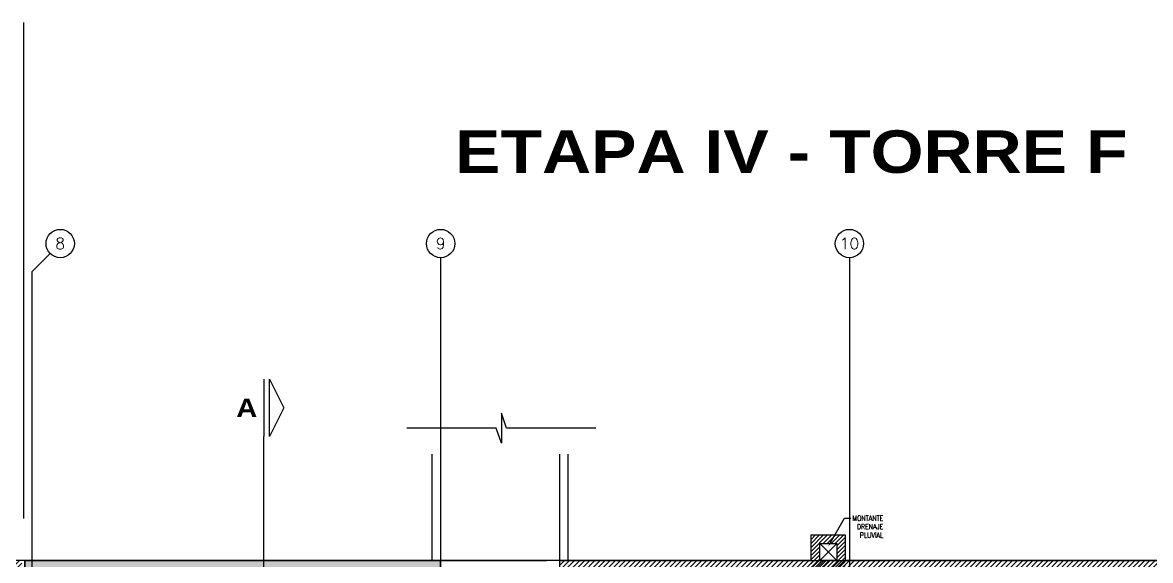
# Model space of a CAD drawing. Extents: x 226317 to 226469, y 8188101 to 8188260.
# Drawn here: x 226388.48 to 226408.37, y 8188208.11 to 8188217.6 of the extents above; entities that cross this region are included whole.
import ezdxf
from ezdxf import colors
from ezdxf.entities.mleader import LeaderData, LeaderLine
from ezdxf.enums import TextEntityAlignment as Align
from ezdxf.math import Vec2, Vec3

# ---------------------------------------------------------------- set-up
doc = ezdxf.new("R2010")
doc.units = 0
doc.header["$LTSCALE"] = 15
for name, pattern in [('CENTER', [2, 1.25, -0.25, 0.25, -0.25]), ('HIDDEN2', [0.1875, 0.125, -0.0625]), ('PHANTOM', [2.5, 1.25, -0.25, 0.25, -0.25, 0.25, -0.25]), ('PHANTOM2', [1.25, 0.625, -0.125, 0.125, -0.125, 0.125, -0.125])]:
    doc.linetypes.add(name, pattern=pattern)
doc.layers.get('0').update_dxf_attribs({"color": 250})
for name, color, linetype in [('A-EJES', 250, 'PHANTOM'), ('A-ESTRUCTURA-HATCH', 250, 'Continuous'), ('A-ESTRUCTURA-MUROS', 252, 'Continuous'), ('A-ESTRUCTURA-VIGAS', 250, 'HIDDEN2'), ('A-PROYECCIONES', 250, 'HIDDEN2'), ('A-TEXTO-INDICACIONES', 250, 'Continuous'), ('A_50_CortesElev', 250, 'CENTER'), ('L11 Borde Laminas y Ejes', 150, 'Continuous'), ('L6 Linea fina', 141, 'Continuous'), ('MURO CF 60', 250, 'Continuous')]:
    doc.layers.add(name, color=color, linetype=linetype)
doc.layers.add('A-ESTRUCTURA-PLACAS', color=252, linetype='Continuous', lineweight=35)
doc.layers.add('A-MUROS', color=252, linetype='Continuous', lineweight=30)
doc.styles.add('R160-75', font='ariblk.ttf', dxfattribs={"height": 0.6})
doc.styles.add('ROMANS', font='romans.shx', dxfattribs={"width": 0.8})
doc.styles.add('TXT_COTAS', font='romans.shx', dxfattribs={"width": 0.8})

# ---------------------------------------------------------------- blocks, each defined once
blk = doc.blocks.new('EST P1')
at = {"layer": 'A-ESTRUCTURA-HATCH'}
h = blk.add_hatch(dxfattribs=at)
h.set_pattern_fill('ANSI31', color=256, scale=0.02)
h.set_pattern_definition([(45, (-226392.07709, -8188203.05961), (-0.04490128060535, 0.04490128060535), [])])
h.paths.add_polyline_path([(-3.61, 5.05), (-3.61, 4.85), (-44.785, 4.85), (-44.785, -0.15), (-46.99, -0.15), (-46.99, -11.15), (-3.61, -11.15), (-3.61, -11.4), (-47.24, -11.4), (-47.24, 0.15), (-45.035, 0.15), (-45.035, 5.05)])
h.paths.add_polyline_path([(5.876, 4.85), (5.876, 5.05), (35.53, 5.05), (35.53, 4.85)])
h.paths.add_polyline_path([(47.915, 5.05), (35.58, 5.05), (35.58, 4.85), (47.915, 4.85)])
h.paths.add_polyline_path([(51.865, 4.85), (53.376, 4.85), (53.376, 5.05), (51.865, 5.05)])
edge = h.paths.add_edge_path()
edge.add_arc((63.301, -0.15), 9.7, 360, 540)
edge.add_line((53.601, -0.15), (53.801, -0.15))
edge.add_arc((63.301, -0.15), 9.5, 0.9047, 180, ccw=False)
edge.add_line((72.799, 0), (70.351, 0))
edge.add_line((70.351, 0), (70.351, -0.15))
edge.add_line((70.351, -0.15), (73.001, -0.15))
edge = h.paths.add_edge_path(flags=0)
edge.add_arc((63.301, -0.15), 3.3, 0.0009, 49.9947)
edge.add_line((65.422, 2.378), (65.422, -0.15))
edge.add_line((65.422, -0.15), (65.272, -0.15))
edge.add_line((65.272, -0.15), (65.272, 2.496))
edge.add_arc((63.301, -0.15), 3.3, 53.3166, 180)
edge.add_line((60.001, -0.15), (59.801, -0.15))
edge.add_arc((63.301, -0.15), 3.5, 2.4574, 179.9999, ccw=False)
edge.add_line((66.797, 0), (69.451, 0))
edge.add_line((69.451, 0), (69.451, -0.15))
edge.add_line((69.451, -0.15), (66.601, -0.15))
h.paths.add_polyline_path([(-3.56, -11.15), (35.53, -11.15), (35.53, -11.4), (-3.56, -11.4)])
h.paths.add_polyline_path([(35.58, -11.15), (71.88, -11.15), (71.88, -11.4), (35.58, -11.4)])
h = blk.add_hatch(color=256, dxfattribs=at)
h.dxf.hatch_style = 1
h.paths.add_polyline_path([(51.865, 5.05), (47.915, 5.05), (47.915, -0.15), (50.25, -0.15), (50.25, 0), (48.065, 0), (48.065, 2.05), (51.865, 2.05), (51.865, 2.2), (48.065, 2.2), (48.065, 4.85), (51.715, 4.85), (51.715, 3.2), (51.865, 3.2)])
h.paths.add_polyline_path([(1.925, -0.151), (-0.175, -0.151), (-0.175, 4.85), (-3.56, 4.85), (-3.56, 5.05), (3.775, 5.05), (3.775, 1.9), (3.625, 1.9), (3.625, 4.85), (-0.025, 4.85), (-0.025, 2.2), (1.925, 2.2), (1.925, 2.05), (-0.025, 2.05), (-0.025, 0), (1.925, -0.001)])
h.paths.add_polyline_path([(71.63, -6.15), (71.88, -6.15), (71.88, -6.85), (71.63, -6.85)])
h.paths.add_polyline_path([(64.42, -6.15), (64.67, -6.15), (64.67, -6.85), (64.42, -6.85)])
h.paths.add_polyline_path([(57.21, -6.15), (57.46, -6.15), (57.46, -6.85), (57.21, -6.85)])
h.paths.add_polyline_path([(50, -6.15), (50.25, -6.15), (50.25, -6.85), (50, -6.85)])
h.paths.add_polyline_path([(42.79, -6.15), (43.04, -6.15), (43.04, -6.85), (42.79, -6.85)])
h.paths.add_polyline_path([(42.79, 0.55), (43.04, 0.55), (43.04, -0.15), (42.79, -0.15)])
h.paths.add_polyline_path([(35.58, -6.15), (35.83, -6.15), (35.83, -6.85), (35.58, -6.85)])
h.paths.add_polyline_path([(35.58, 0.55), (35.83, 0.55), (35.83, -0.15), (35.58, -0.15)])
h.paths.add_polyline_path([(35.28, -6.15), (35.53, -6.15), (35.53, -6.85), (35.28, -6.85)])
h.paths.add_polyline_path([(35.28, 0.55), (35.53, 0.55), (35.53, -0.15), (35.28, -0.15)])
h.paths.add_polyline_path([(30.28, -6.15), (30.53, -6.15), (30.53, -6.85), (30.28, -6.85)])
h.paths.add_polyline_path([(30.28, 0.55), (30.53, 0.55), (30.53, -0.15), (30.28, -0.15)])
h.paths.add_polyline_path([(23.07, -6.15), (23.32, -6.15), (23.32, -6.85), (23.07, -6.85)])
h.paths.add_polyline_path([(23.07, 0.55), (23.32, 0.55), (23.32, -0.15), (23.07, -0.15)])
h.paths.add_polyline_path([(18.07, -6.15), (18.32, -6.15), (18.32, -6.85), (18.07, -6.85)])
h.paths.add_polyline_path([(18.07, 0.55), (18.32, 0.55), (18.32, -0.15), (18.07, -0.15)])
h.paths.add_polyline_path([(10.86, -6.15), (11.11, -6.15), (11.11, -6.85), (10.86, -6.85)])
h.paths.add_polyline_path([(10.86, 0.55), (11.11, 0.55), (11.11, -0.15), (10.86, -0.15)])
h.paths.add_polyline_path([(3.65, -6.15), (3.9, -6.15), (3.9, -6.85), (3.65, -6.85)])
h.paths.add_polyline_path([(3.625, 0.55), (3.9, 0.55), (3.9, -0.15), (3.625, -0.15)])
h.paths.add_polyline_path([(-3.56, -6.15), (-3.31, -6.15), (-3.31, -6.85), (-3.56, -6.85)])
h.paths.add_polyline_path([(-3.56, 0.55), (-3.31, 0.55), (-3.31, -0.15), (-3.56, -0.15)])
h.paths.add_polyline_path([(-3.86, -6.15), (-3.61, -6.15), (-3.61, -6.85), (-3.86, -6.85)])
h.paths.add_polyline_path([(-3.86, 0.55), (-3.61, 0.55), (-3.61, -0.15), (-3.86, -0.15)])
h.paths.add_polyline_path([(-11.07, -6.15), (-10.82, -6.15), (-10.82, -6.85), (-11.07, -6.85)])
h.paths.add_polyline_path([(-11.07, 0.55), (-10.82, 0.55), (-10.82, -0.15), (-11.07, -0.15)])
h.paths.add_polyline_path([(-18.28, -6.15), (-18.03, -6.15), (-18.03, -6.85), (-18.28, -6.85)])
h.paths.add_polyline_path([(-18.28, 0.55), (-18.03, 0.55), (-18.03, -0.15), (-18.28, -0.15)])
h.paths.add_polyline_path([(-25.49, -6.15), (-25.24, -6.15), (-25.24, -6.85), (-25.49, -6.85)])
h.paths.add_polyline_path([(-25.49, 0.55), (-25.24, 0.55), (-25.24, -0.15), (-25.49, -0.15)])
h.paths.add_polyline_path([(-32.7, -6.15), (-32.45, -6.15), (-32.45, -6.85), (-32.7, -6.85)])
h.paths.add_polyline_path([(-32.7, 0.55), (-32.45, 0.55), (-32.45, -0.15), (-32.7, -0.15)])
h.paths.add_polyline_path([(-39.91, -6.15), (-39.66, -6.15), (-39.66, -6.85), (-39.91, -6.85)])
h.paths.add_polyline_path([(-39.91, 0.55), (-39.66, 0.55), (-39.66, -0.15), (-39.91, -0.15)])
at = {"layer": 'A-ESTRUCTURA-MUROS'}
blk.add_lwpolyline([(5.876, 4.85), (5.876, 5.05), (35.53, 5.05), (35.53, 4.85), (5.876, 4.85)], close=True, dxfattribs=at)
at = {"layer": 'A-ESTRUCTURA-PLACAS'}
blk.add_lwpolyline([(1.925, -0.151), (-0.175, -0.151), (-0.175, 4.85), (-3.56, 4.85), (-3.56, 5.05), (3.775, 5.05), (3.775, 1.9), (3.625, 1.9), (3.625, 4.85), (-0.025, 4.85), (-0.025, 2.2), (1.925, 2.2), (1.925, 2.05), (-0.025, 2.05), (-0.025, 0), (1.925, -0.001)], close=True, dxfattribs=at)
at = {"layer": 'A-ESTRUCTURA-VIGAS'}
blk.add_lwpolyline([(3.775, 5.05), (5.876, 5.05)], dxfattribs=at)
blk = doc.blocks.new('EJES 1P')
at = {"layer": 'A-EJES', "linetype": 'PHANTOM2'}
blk.add_line((41.898, 5.416), (41.574, 5.092), dxfattribs=at)
for points in [[(48.784, 5.345), (48.784, -4.158)], [(55.994, 5.345), (55.994, -4.158)], [(41.574, 5.092), (41.574, -4.158)]]:
    blk.add_lwpolyline(points, dxfattribs=at)
at = {"layer": 'A-EJES', "linetype": 'Continuous'}
for centre in [(42.074, 5.592), (48.784, 5.592), (55.994, 5.592)]:
    blk.add_circle(centre, 0.25, dxfattribs=at)
at = {"layer": 'A-EJES', "linetype": 'Continuous', "style": 'ROMANS'}
for s, p in [('8', (42.074, 5.592)), ('9', (48.784, 5.592)), ('10', (55.994, 5.592))]:
    blk.add_text(s, height=0.2, dxfattribs=at).set_placement(p, align=Align.MIDDLE_CENTER)
blk = doc.blocks.new('*U68')
blk.add_line((3, 5.08), (3, -5.08))
blk.add_lwpolyline([(4.02, -5.08), (4.02, 5.08), (6.56, 0)], close=True)
at = {"linetype": 'Continuous', "style": 'R160-75'}
blk.add_attdef('A', text='', height=0.3, dxfattribs=at).set_placement((0, 0), align=Align.MIDDLE_CENTER)
blk = doc.blocks.new('Cortes-Elev.')
at = {"layer": 'A_50_CortesElev', "linetype": 'CENTER', "ltscale": 0.5}
blk.add_lwpolyline([(29.87, 16.576), (29.87, 37.239)], dxfattribs=at)
ref = blk.add_blockref('*U68', (29.57, 37.747), dxfattribs=dict(at, xscale=0.1000000000000001, yscale=0.1000000000000001, zscale=-0.1000000000000001))
ref.add_attrib('A', 'A', dxfattribs={"layer": '0', "linetype": 'Continuous', "extrusion": (0, 0, -1), "height": 0.32, "style": 'R160-75'}).set_placement((-29.57, 37.747), align=Align.MIDDLE)

msp = doc.modelspace()

# ---------------------------------------------------------------- hatches: boundary and pattern name
at = {"layer": 'MURO CF 60'}
h = msp.add_hatch(dxfattribs=at)
h.set_pattern_fill('_USER', color=256, scale=0.05, angle=45, pattern_type=0)
h.set_pattern_definition([(45, (226441.93555, 8188203.057414), (-0.03535534, 0.03535534), [])])
h.paths.add_polyline_path([(226402.3873, 8188208.5596), (226402.9873, 8188208.5596), (226402.9873, 8188207.9096), (226402.3873, 8188207.9096)])
h.paths.add_polyline_path([(226402.8373, 8188208.1096), (226402.5373, 8188208.1096), (226402.5373, 8188208.4096), (226402.8373, 8188208.4096)], flags=16)

# ---------------------------------------------------------------- linework, layer by layer
for p, q in [((226402.5371, 8188208.4096), (226402.8371, 8188208.1096)), ((226402.8371, 8188208.4096), (226402.5371, 8188208.1096))]:
    msp.add_line(p, q)
msp.add_lwpolyline([(226398.5871, 8188210.4457), (226397.0157, 8188210.4457), (226396.9228, 8188210.7105), (226396.9228, 8188210.1809), (226396.8298, 8188210.4457), (226395.2584, 8188210.4457)])
at = {"layer": 'A-MUROS'}
for p, q in [((226402.3871, 8188208.1096), (226372.6528, 8188208.1096)), ((226420.8531, 8188208.1096), (226402.9871, 8188208.1096))]:
    msp.add_line(p, q, dxfattribs=at)
msp.add_lwpolyline([(226402.3871, 8188208.1096), (226402.3871, 8188208.5596), (226402.9871, 8188208.5596), (226402.9871, 8188208.1096)], dxfattribs=at)
msp.add_lwpolyline([(226402.5371, 8188208.1096), (226402.5371, 8188208.4096), (226402.8371, 8188208.4096), (226402.8371, 8188208.1096)], close=True, dxfattribs=at)
at = {"layer": 'A-PROYECCIONES'}
for p, q in [((226395.7028, 8188208.1096), (226395.7028, 8188210.4457)), ((226395.8528, 8188208.1096), (226395.8528, 8188210.4457)), ((226397.9528, 8188208.1096), (226397.9528, 8188210.4457)), ((226398.1028, 8188208.1096), (226398.1028, 8188210.4457))]:
    msp.add_line(p, q, dxfattribs=at)
at = {"layer": 'L6 Linea fina', "color": 8, "linetype": 'CENTER'}
msp.add_line((226388.4921, 8188217.6006), (226388.4921, 8188208.8502), dxfattribs=at)

# ---------------------------------------------------------------- block references
msp.add_blockref('EST P1', (226392.0771, 8188203.0596))
at = {"layer": 'A-PROYECCIONES'}
msp.add_blockref('EJES 1P', (226347.0678, 8188208.1096), dxfattribs=at)
at = {"layer": 'A_50_CortesElev'}
msp.add_blockref('Cortes-Elev.', (226362.8621, 8188173.0552), dxfattribs=at)

# ---------------------------------------------------------------- texts
at = {"layer": 'L11 Borde Laminas y Ejes', "style": 'R160-75'}
msp.add_text('ETAPA IV - TORRE F', height=0.75, dxfattribs=at).set_placement((226402.0366, 8188214.9477), align=Align.CENTER)

# ---------------------------------------------------------------- leaders
at = {"layer": 'A-TEXTO-INDICACIONES'}
ml = msp.add_multileader_mtext('Standard', dxfattribs=at)
ml.set_content('MONTANTE DRENAJE PLUVIAL', color=256, style='TXT_COTAS')
ml.set_leader_properties(color=7)
ml.build(insert=Vec2(0, 0))
ml.multileader.update_dxf_attribs({"dogleg_length": 0.1105, "arrow_head_size": 0.07})
ctx = ml.context
ctx.base_point, ctx.char_height, ctx.arrow_head_size, ctx.landing_gap_size, ctx.plane_origin = Vec3(226403.0855, 8188208.8553), 0.09, 0.07, 0.05, Vec3(226403.5095, 8188208.0698)
ctx.text_align_type = 2
notes = []
notes.append((ctx, [(0, (1, 1, 0), (226402.975, 8188208.8553), (1, 0), 0.1105, [(0, [(226402.6871, 8188208.3546)], 0, [])])]))
ctx.mtext.insert, ctx.mtext.width, ctx.mtext.alignment, ctx.mtext.flow_direction = Vec3(226403.66, 8188208.9003), 0.835071, 3, 5
for ctx, leaders in notes:
    for number, flags, end, landing, length, lines in leaders:
        leader = LeaderData()
        leader.index, (leader.has_last_leader_line, leader.has_dogleg_vector, leader.attachment_direction) = number, flags
        leader.last_leader_point, leader.dogleg_vector, leader.dogleg_length = Vec3(end), Vec3(landing), length
        for number, points, colour, breaks in lines:
            line = LeaderLine()
            line.index, line.vertices, line.color, line.breaks = number, Vec3.list(points), colors.encode_raw_color(colour), breaks
            leader.lines.append(line)
        ctx.leaders.append(leader)

doc.saveas('drawing.dxf')
